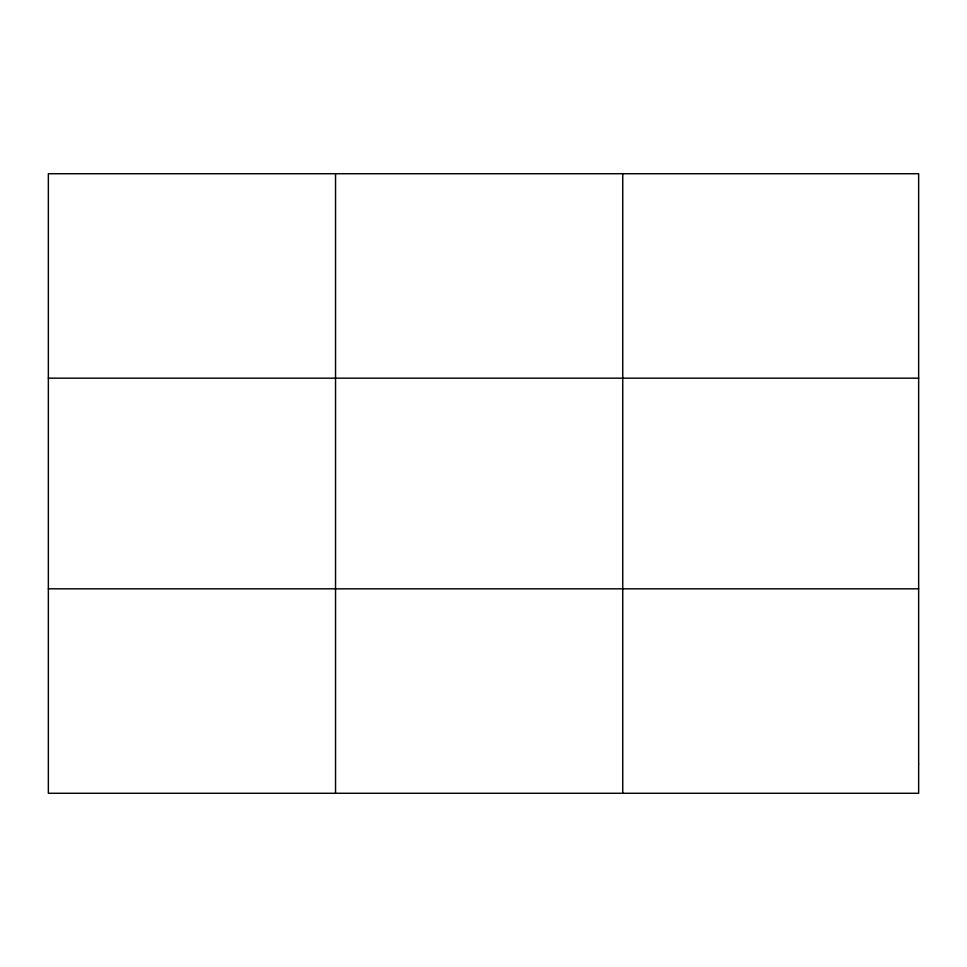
<?xml version="1.0" encoding="UTF-8"?>
<svg xmlns="http://www.w3.org/2000/svg" width="967" height="967" viewBox="0 0 967 967"><rect width="100%" height="100%" fill="white"/><g stroke="black" fill="none" stroke-linecap="round" stroke-linejoin="round"><path stroke-width="1.45" d="M335.549 793.278L335.549 173.722M622.748 793.278L622.748 173.722M48.35 378.17L918.65 378.17M48.35 588.83L918.65 588.83M918.65 764.075L918.65 793.278L48.35 793.278L48.35 173.722L918.65 173.722L918.65 764.075"/></g></svg>
